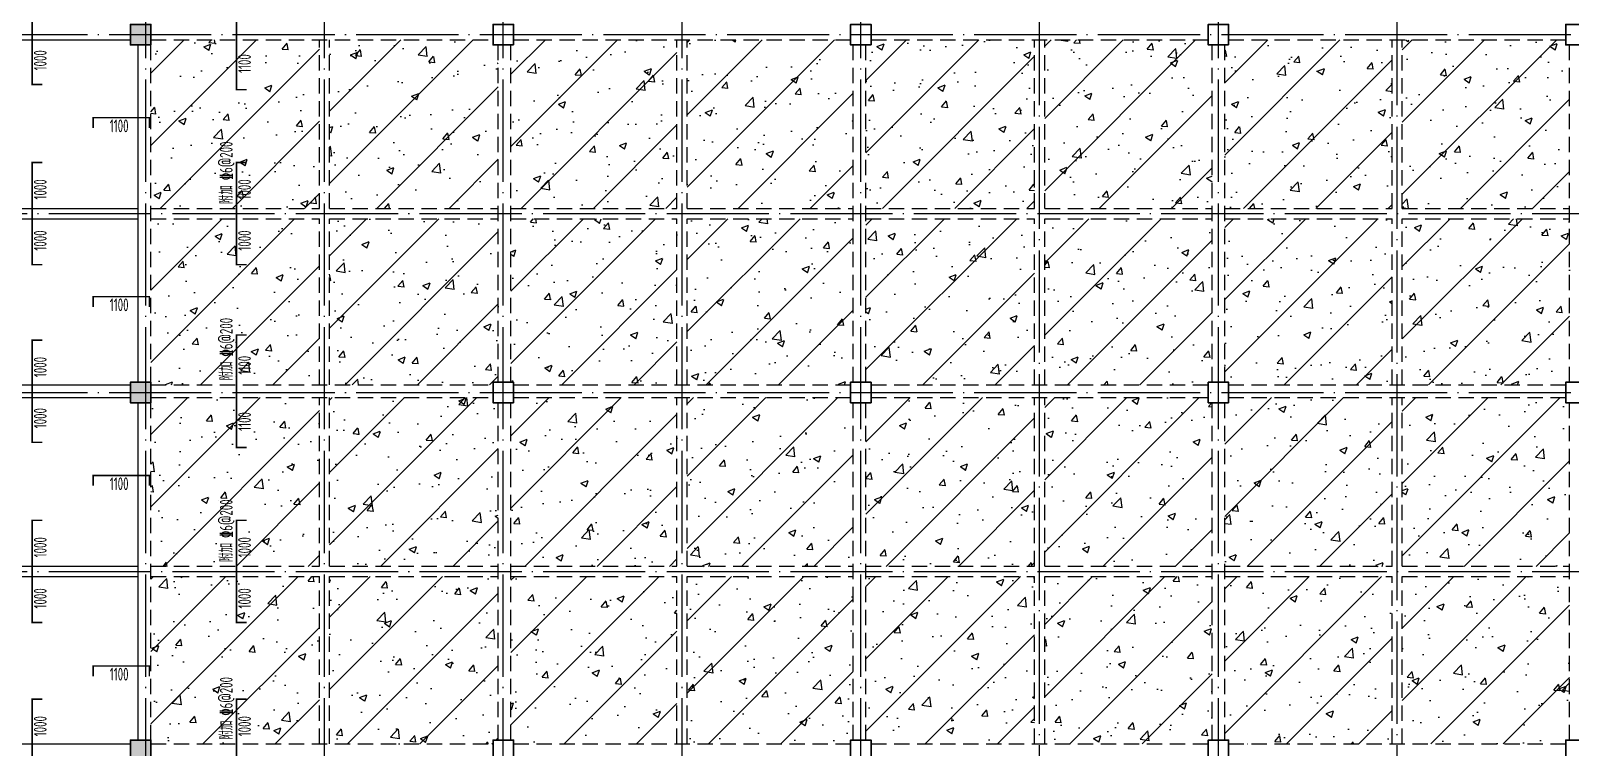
# Model space of a CAD drawing. Extents: x 8243024 to 8945023, y 669070 to 951310.
# Drawn here: x 8821637 to 8851776, y 767296 to 781308 of the extents above; entities that cross this region are included whole.
import ezdxf

# ---------------------------------------------------------------- set-up
doc = ezdxf.new("R2010")
doc.units = 0
doc.header["$LTSCALE"] = 1000
doc.linetypes.add('DASHED', pattern=[0.75, 0.5, -0.25])
doc.linetypes.add('DOTE', pattern=[2.42, 2, -0.2, 0.02, -0.2])
for name, color, linetype in [('BEAM', 4, 'DASHED'), ('BEAM_CON', 4, 'CONTINUOUS'), ('DOTE', 1, 'DOTE'), ('HATCH', 254, 'CONTINUOUS'), ('柱涂实', 54, 'CONTINUOUS'), ('楼板负筋文字', 7, 'CONTINUOUS')]:
    doc.layers.add(name, color=color, linetype=linetype)
for name, color, linetype, lineweight in [('柱', 2, 'CONTINUOUS', 35), ('楼板负筋标注', 84, 'CONTINUOUS', 25), ('楼板负筋钢筋', 1, 'CONTINUOUS', 35)]:
    doc.layers.add(name, color=color, linetype=linetype, lineweight=lineweight)
doc.styles.add('TSSD_REIN', font='Tssdeng.shx', dxfattribs={"width": 0.7, "bigfont": 'hztxt.shx'})
pattern_1 = [(50, (918184.2, 48981.3), (1434.52037, -125.50427), [150, -1650]), (355, (918184.2, 48981.3), (-277.50267, 1504.38427), [120, -1320]), (100.4514, (918303.8, 48970.9), (1157.01876, 1378.87908), [127.48038, -1402.28422]), (46.1842, (918184.2, 49381.3), (2134.4821, -331.03803), [225, -2475]), (96.6356, (918362, 49353.8), (1869.3254, 1948.23574), [191.2206, -2103.426]), (351.1842, (918184.2, 49381.3), (1869.3239, 1948.2372), [180, -1980]), (21, (918384.2, 49281.3), (1193.8141, -805.23778), [150, -1650]), (326, (918384.2, 49281.3), (486.63066, 1450.3001), [120, -1320]), (71.4514, (918483.7, 49214.2), (1680.44526, 645.061), [127.48038, -1402.28422]), (37.5, (918184.2, 48981.34), (24.31971, 665.787708), [0, -1304, 0, -1340, 0, -1325]), (7.5, (918184.2, 48981.34), (526.139075, 788.823424), [0, -764, 0, -1274, 0, -505]), (327.5, (917738.2, 48981.34), (1067.644872, -45.109743), [0, -500, 0, -1560, 0, -2070]), (317.5, (917538.2, 48981.3), (1166.37234, 200.20996), [0, -650, 0, -1036, 0, -1470]), (45, (918184.2, 48981.3), (-707.10678, 707.10678), [])]

# ---------------------------------------------------------------- blocks, each defined once
blk = doc.blocks.new('3a')
at = {"layer": '柱涂实'}
for points in [[(7747334, 646628), (7747334, 647028), (7746934, 647028), (7746934, 646628)], [(7747334, 639628), (7747334, 640028), (7746934, 640028), (7746934, 639628)], [(7747334, 632628), (7747334, 633028), (7746934, 633028), (7746934, 632628)]]:
    blk.add_hatch(color=256, dxfattribs=at).paths.add_polyline_path(points)
at = {"layer": 'BEAM', "ltscale": 0.6}
for p, q in [((7747334, 646728), (7754034, 646728)), ((7747334, 640028), (7747334, 646628)), ((7750634, 643428), (7750634, 646728)), ((7750834, 643428), (7750834, 646728)), ((7754134, 640028), (7754134, 646628)), ((7754384, 640028), (7754384, 646628)), ((7754434, 646728), (7761034, 646728)), ((7757634, 643428), (7757634, 646728)), ((7757834, 643428), (7757834, 646728)), ((7761084, 640028), (7761084, 646628)), ((7761334, 640028), (7761334, 646628)), ((7761434, 646728), (7768034, 646728)), ((7764634, 643428), (7764634, 646728)), ((7764834, 643428), (7764834, 646728)), ((7768109, 640028), (7768109, 646628)), ((7768359, 640028), (7768359, 646628)), ((7768434, 646728), (7775034, 646728)), ((7771634, 643428), (7771634, 646728)), ((7771834, 643428), (7771834, 646728)), ((7775109, 640028), (7775109, 646628)), ((7747334, 643428), (7750634, 643428)), ((7747334, 643228), (7750634, 643228)), ((7750634, 639978), (7750634, 643228)), ((7750834, 643428), (7754134, 643428)), ((7750834, 643228), (7754134, 643228)), ((7750834, 639978), (7750834, 643228)), ((7754384, 643428), (7757634, 643428)), ((7754384, 643228), (7757634, 643228)), ((7757634, 639978), (7757634, 643228)), ((7757834, 643428), (7761084, 643428)), ((7757834, 643228), (7761084, 643228)), ((7757834, 639978), (7757834, 643228)), ((7761334, 643428), (7764634, 643428)), ((7761334, 643228), (7764634, 643228)), ((7764634, 639978), (7764634, 643228)), ((7764834, 643428), (7768109, 643428)), ((7764834, 643228), (7768109, 643228)), ((7764834, 639978), (7764834, 643228)), ((7768359, 643428), (7771634, 643428)), ((7768359, 643228), (7771634, 643228)), ((7771634, 639978), (7771634, 643228)), ((7771834, 643428), (7775109, 643428)), ((7771834, 643228), (7775109, 643228)), ((7771834, 639978), (7771834, 643228)), ((7747334, 639978), (7754034, 639978)), ((7754434, 639978), (7761034, 639978)), ((7761434, 639978), (7768034, 639978)), ((7768434, 639978), (7775034, 639978)), ((7747334, 639728), (7754034, 639728)), ((7747334, 633028), (7747334, 639628)), ((7750634, 636428), (7750634, 639728)), ((7750834, 636428), (7750834, 639728)), ((7754134, 633028), (7754134, 639628)), ((7754384, 633028), (7754384, 639628)), ((7754434, 639728), (7761034, 639728)), ((7757634, 636428), (7757634, 639728)), ((7757834, 636428), (7757834, 639728)), ((7761084, 633028), (7761084, 639628)), ((7761334, 633028), (7761334, 639628)), ((7761434, 639728), (7768034, 639728)), ((7764634, 636428), (7764634, 639728)), ((7764834, 636428), (7764834, 639728)), ((7768109, 633028), (7768109, 639628)), ((7768359, 633028), (7768359, 639628)), ((7768434, 639728), (7775034, 639728)), ((7771634, 636428), (7771634, 639728)), ((7771834, 636428), (7771834, 639728)), ((7775109, 633028), (7775109, 639628)), ((7747334, 636428), (7750634, 636428)), ((7750834, 636428), (7754134, 636428)), ((7754384, 636428), (7757634, 636428)), ((7757834, 636428), (7761084, 636428)), ((7761334, 636428), (7764634, 636428)), ((7764834, 636428), (7768109, 636428)), ((7768359, 636428), (7771634, 636428)), ((7771834, 636428), (7775109, 636428)), ((7747334, 636228), (7750634, 636228)), ((7750634, 632953), (7750634, 636228)), ((7750834, 636228), (7754134, 636228)), ((7750834, 632953), (7750834, 636228)), ((7754384, 636228), (7757634, 636228)), ((7757634, 632953), (7757634, 636228)), ((7757834, 636228), (7761084, 636228)), ((7757834, 632953), (7757834, 636228)), ((7761334, 636228), (7764634, 636228)), ((7764634, 632953), (7764634, 636228)), ((7764834, 636228), (7768109, 636228)), ((7764834, 632953), (7764834, 636228)), ((7768359, 636228), (7771634, 636228)), ((7771634, 632953), (7771634, 636228)), ((7771834, 636228), (7775109, 636228)), ((7771834, 632953), (7771834, 636228)), ((7747334, 632953), (7754034, 632953)), ((7754434, 632953), (7761034, 632953)), ((7761434, 632953), (7768034, 632953)), ((7768434, 632953), (7775034, 632953))]:
    blk.add_line(p, q, dxfattribs=at)
at = {"layer": 'BEAM_CON'}
for p, q in [((7740434, 646728), (7746934, 646728)), ((7747084, 640028), (7747084, 646628)), ((7743834, 643428), (7747084, 643428)), ((7743834, 643228), (7747084, 643228)), ((7740434, 639978), (7746934, 639978)), ((7740434, 639728), (7746934, 639728)), ((7747084, 633028), (7747084, 639628)), ((7743834, 636428), (7747084, 636428)), ((7743834, 636228), (7747084, 636228)), ((7740434, 632953), (7746934, 632953))]:
    blk.add_line(p, q, dxfattribs=at)
at = {"layer": '柱'}
for points in [[(7747334, 646628), (7747334, 647028), (7746934, 647028), (7746934, 646628)], [(7754434, 646628), (7754434, 647028), (7754034, 647028), (7754034, 646628)], [(7761434, 646628), (7761434, 647028), (7761034, 647028), (7761034, 646628)], [(7768434, 646628), (7768434, 647028), (7768034, 647028), (7768034, 646628)], [(7775434, 646628), (7775434, 647028), (7775034, 647028), (7775034, 646628)], [(7747334, 639628), (7747334, 640028), (7746934, 640028), (7746934, 639628)], [(7754434, 639628), (7754434, 640028), (7754034, 640028), (7754034, 639628)], [(7761434, 639628), (7761434, 640028), (7761034, 640028), (7761034, 639628)], [(7768434, 639628), (7768434, 640028), (7768034, 640028), (7768034, 639628)], [(7775434, 639628), (7775434, 640028), (7775034, 640028), (7775034, 639628)], [(7747334, 632628), (7747334, 633028), (7746934, 633028), (7746934, 632628)], [(7754434, 632628), (7754434, 633028), (7754034, 633028), (7754034, 632628)], [(7761434, 632628), (7761434, 633028), (7761034, 633028), (7761034, 632628)], [(7768434, 632628), (7768434, 633028), (7768034, 633028), (7768034, 632628)], [(7775434, 632628), (7775434, 633028), (7775034, 633028), (7775034, 632628)]]:
    blk.add_lwpolyline(points, close=True, dxfattribs=at)
at = {"layer": '柱涂实', "linetype": 'Continuous'}
for points in [[(7747334, 646628), (7747334, 647028), (7746934, 647028), (7746934, 646628)], [(7747334, 639628), (7747334, 640028), (7746934, 640028), (7746934, 639628)], [(7747334, 632628), (7747334, 633028), (7746934, 633028), (7746934, 632628)]]:
    blk.add_lwpolyline(points, close=True, dxfattribs=at)

msp = doc.modelspace()

# ---------------------------------------------------------------- hatches: boundary and pattern name
at = {"layer": 'HATCH'}
h = msp.add_hatch(dxfattribs=at)
h.set_pattern_fill('ARMORED', color=256, scale=200, style=0)
h.set_pattern_definition(pattern_1)
h.paths.add_polyline_path([(8827288.8, 781133.3), (8823988.8, 781133.3), (8823988.8, 781033.3), (8823988.8, 777833.3), (8827288.8, 777833.3)])
h.paths.add_polyline_path([(8825978.7, 780457.8), (8825978.7, 780996.3), (8825675.8, 780996.3), (8825675.8, 780457.8)], flags=24)
h.paths.add_polyline_path([(8825978.7, 777982.8), (8825978.7, 778521.3), (8825675.8, 778521.3), (8825675.8, 777982.8)], flags=24)
h.paths.add_polyline_path([(8825646.3, 777873.9), (8825646.3, 779147.5), (8825280.2, 779147.5), (8825280.2, 777873.9)], flags=24)
h = msp.add_hatch(dxfattribs=at)
h.set_pattern_fill('ARMORED', color=256, scale=200, style=0)
h.set_pattern_definition(pattern_1)
h.paths.add_polyline_path([(8830788.8, 781033.3), (8830688.8, 781033.3), (8830688.8, 781133.3), (8827488.8, 781133.3), (8827488.8, 777833.3), (8830788.8, 777833.3)])
h = msp.add_hatch(dxfattribs=at)
h.set_pattern_fill('ARMORED', color=256, scale=200, style=0)
h.set_pattern_definition(pattern_1)
h.paths.add_polyline_path([(8834288.8, 781133.3), (8831088.8, 781133.3), (8831088.8, 781033.3), (8831038.8, 781033.3), (8831038.8, 777833.3), (8834288.8, 777833.3)])
h = msp.add_hatch(dxfattribs=at)
h.set_pattern_fill('ARMORED', color=256, scale=200, style=0)
h.set_pattern_definition(pattern_1)
h.paths.add_polyline_path([(8837738.8, 781033.3), (8837688.8, 781033.3), (8837688.8, 781133.3), (8834488.8, 781133.3), (8834488.8, 777833.3), (8837738.8, 777833.3)])
h = msp.add_hatch(dxfattribs=at)
h.set_pattern_fill('ARMORED', color=256, scale=200, style=0)
h.set_pattern_definition(pattern_1)
h.paths.add_polyline_path([(8841288.8, 781133.3), (8838088.8, 781133.3), (8838088.8, 781033.3), (8837988.8, 781033.3), (8837988.8, 777833.3), (8841288.8, 777833.3)])
h = msp.add_hatch(dxfattribs=at)
h.set_pattern_fill('ARMORED', color=256, scale=200, style=0)
h.set_pattern_definition(pattern_1)
h.paths.add_polyline_path([(8844763.8, 781033.3), (8844688.8, 781033.3), (8844688.8, 781133.3), (8841488.8, 781133.3), (8841488.8, 777833.3), (8844763.8, 777833.3)])
h = msp.add_hatch(dxfattribs=at)
h.set_pattern_fill('ARMORED', color=256, scale=200, style=0)
h.set_pattern_definition(pattern_1)
h.paths.add_polyline_path([(8848288.8, 781133.3), (8845088.8, 781133.3), (8845088.8, 781033.3), (8845013.8, 781033.3), (8845013.8, 777833.3), (8848288.8, 777833.3)])
h = msp.add_hatch(dxfattribs=at)
h.set_pattern_fill('ARMORED', color=256, scale=200, style=0)
h.set_pattern_definition(pattern_1)
h.paths.add_polyline_path([(8851763.8, 781033.3), (8851688.8, 781033.3), (8851688.8, 781133.3), (8848488.8, 781133.3), (8848488.8, 777833.3), (8851763.8, 777833.3)])
h = msp.add_hatch(dxfattribs=at)
h.set_pattern_fill('ARMORED', color=256, scale=200, style=0)
h.set_pattern_definition(pattern_1)
h.paths.add_polyline_path([(8827288.8, 777633.3), (8823988.8, 777633.3), (8823988.8, 774433.3), (8823988.8, 774383.3), (8827288.8, 774383.3)])
h.paths.add_polyline_path([(8825978.7, 776982.8), (8825978.7, 777521.3), (8825675.8, 777521.3), (8825675.8, 776982.8)], flags=24)
h.paths.add_polyline_path([(8825978.7, 774557.8), (8825978.7, 775096.3), (8825675.8, 775096.3), (8825675.8, 774557.8)], flags=24)
h.paths.add_polyline_path([(8825646.3, 774423.9), (8825646.3, 775697.5), (8825280.2, 775697.5), (8825280.2, 774423.9)], flags=24)
h = msp.add_hatch(dxfattribs=at)
h.set_pattern_fill('ARMORED', color=256, scale=200, style=0)
h.set_pattern_definition(pattern_1)
h.paths.add_polyline_path([(8830788.8, 777633.3), (8827488.8, 777633.3), (8827488.8, 774383.3), (8830688.8, 774383.3), (8830688.8, 774433.3), (8830788.8, 774433.3)])
h = msp.add_hatch(dxfattribs=at)
h.set_pattern_fill('ARMORED', color=256, scale=200, style=0)
h.set_pattern_definition(pattern_1)
h.paths.add_polyline_path([(8834288.8, 777633.3), (8831038.8, 777633.3), (8831038.8, 774433.3), (8831088.8, 774433.3), (8831088.8, 774383.3), (8834288.8, 774383.3)])
h = msp.add_hatch(dxfattribs=at)
h.set_pattern_fill('ARMORED', color=256, scale=200, style=0)
h.set_pattern_definition(pattern_1)
h.paths.add_polyline_path([(8837738.8, 777633.3), (8834488.8, 777633.3), (8834488.8, 774383.3), (8837688.8, 774383.3), (8837688.8, 774433.3), (8837738.8, 774433.3)])
h = msp.add_hatch(dxfattribs=at)
h.set_pattern_fill('ARMORED', color=256, scale=200, style=0)
h.set_pattern_definition(pattern_1)
h.paths.add_polyline_path([(8841288.8, 777633.3), (8837988.8, 777633.3), (8837988.8, 774433.3), (8838088.8, 774433.3), (8838088.8, 774383.3), (8841288.8, 774383.3)])
h = msp.add_hatch(dxfattribs=at)
h.set_pattern_fill('ARMORED', color=256, scale=200, style=0)
h.set_pattern_definition(pattern_1)
h.paths.add_polyline_path([(8844763.8, 777633.3), (8841488.8, 777633.3), (8841488.8, 774383.3), (8844688.8, 774383.3), (8844688.8, 774433.3), (8844763.8, 774433.3)])
h = msp.add_hatch(dxfattribs=at)
h.set_pattern_fill('ARMORED', color=256, scale=200, style=0)
h.set_pattern_definition(pattern_1)
h.paths.add_polyline_path([(8848288.8, 777633.3), (8845013.8, 777633.3), (8845013.8, 774433.3), (8845088.8, 774433.3), (8845088.8, 774383.3), (8848288.8, 774383.3)])
h = msp.add_hatch(dxfattribs=at)
h.set_pattern_fill('ARMORED', color=256, scale=200, style=0)
h.set_pattern_definition(pattern_1)
h.paths.add_polyline_path([(8851763.8, 777633.3), (8848488.8, 777633.3), (8848488.8, 774383.3), (8851688.8, 774383.3), (8851688.8, 774433.3), (8851763.8, 774433.3)])
h = msp.add_hatch(dxfattribs=at)
h.set_pattern_fill('ARMORED', color=256, scale=200, style=0)
h.set_pattern_definition(pattern_1)
h.paths.add_polyline_path([(8827288.8, 774133.3), (8823988.8, 774133.3), (8823988.8, 774033.3), (8823988.8, 770833.3), (8827288.8, 770833.3)])
h = msp.add_hatch(dxfattribs=at)
h.set_pattern_fill('ARMORED', color=256, scale=200, style=0)
h.set_pattern_definition(pattern_1)
h.paths.add_polyline_path([(8830788.8, 774033.3), (8830688.8, 774033.3), (8830688.8, 774133.3), (8827488.8, 774133.3), (8827488.8, 770833.3), (8830788.8, 770833.3)])
h = msp.add_hatch(dxfattribs=at)
h.set_pattern_fill('ARMORED', color=256, scale=200, style=0)
h.set_pattern_definition(pattern_1)
h.paths.add_polyline_path([(8834288.8, 774133.3), (8831088.8, 774133.3), (8831088.8, 774033.3), (8831038.8, 774033.3), (8831038.8, 770833.3), (8834288.8, 770833.3)])
h = msp.add_hatch(dxfattribs=at)
h.set_pattern_fill('ARMORED', color=256, scale=200, style=0)
h.set_pattern_definition(pattern_1)
h.paths.add_polyline_path([(8837738.8, 774033.3), (8837688.8, 774033.3), (8837688.8, 774133.3), (8834488.8, 774133.3), (8834488.8, 770833.3), (8837738.8, 770833.3)])
h = msp.add_hatch(dxfattribs=at)
h.set_pattern_fill('ARMORED', color=256, scale=200, style=0)
h.set_pattern_definition(pattern_1)
h.paths.add_polyline_path([(8841288.8, 774133.3), (8838088.8, 774133.3), (8838088.8, 774033.3), (8837988.8, 774033.3), (8837988.8, 770833.3), (8841288.8, 770833.3)])
h = msp.add_hatch(dxfattribs=at)
h.set_pattern_fill('ARMORED', color=256, scale=200, style=0)
h.set_pattern_definition(pattern_1)
h.paths.add_polyline_path([(8844763.8, 774033.3), (8844688.8, 774033.3), (8844688.8, 774133.3), (8841488.8, 774133.3), (8841488.8, 770833.3), (8844763.8, 770833.3)])
h = msp.add_hatch(dxfattribs=at)
h.set_pattern_fill('ARMORED', color=256, scale=200, style=0)
h.set_pattern_definition(pattern_1)
h.paths.add_polyline_path([(8848288.8, 774133.3), (8845088.8, 774133.3), (8845088.8, 774033.3), (8845013.8, 774033.3), (8845013.8, 770833.3), (8848288.8, 770833.3)])
h = msp.add_hatch(dxfattribs=at)
h.set_pattern_fill('ARMORED', color=256, scale=200, style=0)
h.set_pattern_definition(pattern_1)
h.paths.add_polyline_path([(8851763.8, 774033.3), (8851688.8, 774033.3), (8851688.8, 774133.3), (8848488.8, 774133.3), (8848488.8, 770833.3), (8851763.8, 770833.3)])
h = msp.add_hatch(dxfattribs=at)
h.set_pattern_fill('ARMORED', color=256, scale=200, style=0)
h.set_pattern_definition(pattern_1)
h.paths.add_polyline_path([(8827288.8, 770633.3), (8823988.8, 770633.3), (8823988.8, 767433.3), (8823988.8, 767358.3), (8827288.8, 767358.3)])
h.paths.add_polyline_path([(8825978.7, 769982.8), (8825978.7, 770521.3), (8825675.8, 770521.3), (8825675.8, 769982.8)], flags=24)
h.paths.add_polyline_path([(8825978.7, 767482.8), (8825978.7, 768021.3), (8825675.8, 768021.3), (8825675.8, 767482.8)], flags=24)
h.paths.add_polyline_path([(8825646.3, 767398.9), (8825646.3, 768672.5), (8825280.2, 768672.5), (8825280.2, 767398.9)], flags=24)
h = msp.add_hatch(dxfattribs=at)
h.set_pattern_fill('ARMORED', color=256, scale=200, style=0)
h.set_pattern_definition(pattern_1)
h.paths.add_polyline_path([(8830788.8, 770633.3), (8827488.8, 770633.3), (8827488.8, 767358.3), (8830688.8, 767358.3), (8830688.8, 767433.3), (8830788.8, 767433.3)])
h = msp.add_hatch(dxfattribs=at)
h.set_pattern_fill('ARMORED', color=256, scale=200, style=0)
h.set_pattern_definition(pattern_1)
h.paths.add_polyline_path([(8834288.8, 770633.3), (8831038.8, 770633.3), (8831038.8, 767433.3), (8831088.8, 767433.3), (8831088.8, 767358.3), (8834288.8, 767358.3)])
h = msp.add_hatch(dxfattribs=at)
h.set_pattern_fill('ARMORED', color=256, scale=200, style=0)
h.set_pattern_definition(pattern_1)
h.paths.add_polyline_path([(8837738.8, 770633.3), (8834488.8, 770633.3), (8834488.8, 767358.3), (8837688.8, 767358.3), (8837688.8, 767433.3), (8837738.8, 767433.3)])
h = msp.add_hatch(dxfattribs=at)
h.set_pattern_fill('ARMORED', color=256, scale=200, style=0)
h.set_pattern_definition(pattern_1)
h.paths.add_polyline_path([(8841288.8, 770633.3), (8837988.8, 770633.3), (8837988.8, 767433.3), (8838088.8, 767433.3), (8838088.8, 767358.3), (8841288.8, 767358.3)])
h = msp.add_hatch(dxfattribs=at)
h.set_pattern_fill('ARMORED', color=256, scale=200, style=0)
h.set_pattern_definition(pattern_1)
h.paths.add_polyline_path([(8844763.8, 770633.3), (8841488.8, 770633.3), (8841488.8, 767358.3), (8844688.8, 767358.3), (8844688.8, 767433.3), (8844763.8, 767433.3)])
h = msp.add_hatch(dxfattribs=at)
h.set_pattern_fill('ARMORED', color=256, scale=200, style=0)
h.set_pattern_definition(pattern_1)
h.paths.add_polyline_path([(8848288.8, 770633.3), (8845013.8, 770633.3), (8845013.8, 767433.3), (8845088.8, 767433.3), (8845088.8, 767358.3), (8848288.8, 767358.3)])
h = msp.add_hatch(dxfattribs=at)
h.set_pattern_fill('ARMORED', color=256, scale=200, style=0)
h.set_pattern_definition(pattern_1)
h.paths.add_polyline_path([(8851763.8, 770633.3), (8848488.8, 770633.3), (8848488.8, 767358.3), (8851688.8, 767358.3), (8851688.8, 767433.3), (8851763.8, 767433.3)])

# ---------------------------------------------------------------- linework, layer by layer
at = {"layer": 'DOTE'}
for p, q in [((8823888.8, 751733.3), (8823888.8, 796733.3)), ((8830888.8, 751733.3), (8830888.8, 796733.3)), ((8837888.8, 751733.3), (8837888.8, 796733.3)), ((8841388.8, 753233.3), (8841388.8, 796733.3)), ((8844888.8, 751733.3), (8844888.8, 796733.3)), ((8848388.8, 753233.3), (8848388.8, 796733.3)), ((8834388.8, 751733.3), (8834388.8, 792133.3)), ((8827388.8, 751733.3), (8827388.8, 788233.3)), ((8801388.8, 781233.3), (8930688.8, 781233.3)), ((8809888.8, 777733.3), (8930688.8, 777733.3)), ((8801388.8, 774233.3), (8930688.8, 774233.3)), ((8809888.8, 770733.3), (8930688.8, 770733.3))]:
    msp.add_line(p, q, dxfattribs=at)
at = {"layer": '楼板负筋钢筋', "const_width": 30}
for points in [[(8821863.8, 780258.3), (8821663.8, 780258.3), (8821663.8, 782258.3), (8821863.8, 782258.3)], [(8825863.3, 780158.3), (8825663.3, 780158.3), (8825663.3, 782358.3), (8825863.3, 782358.3)], [(8822858.8, 779408.3), (8822858.8, 779608.3), (8823958.8, 779608.3), (8823958.8, 779408.3)], [(8821863.8, 776733.3), (8821663.8, 776733.3), (8821663.8, 778733.3), (8821863.8, 778733.3)], [(8825863.3, 776733.3), (8825663.3, 776733.3), (8825663.3, 778733.3), (8825863.3, 778733.3)], [(8822858.8, 775908.3), (8822858.8, 776108.3), (8823958.8, 776108.3), (8823958.8, 775908.3)], [(8821863.8, 773258.3), (8821663.8, 773258.3), (8821663.8, 775258.3), (8821863.8, 775258.3)], [(8825863.3, 773158.3), (8825663.3, 773158.3), (8825663.3, 775358.3), (8825863.3, 775358.3)], [(8822858.8, 772408.3), (8822858.8, 772608.3), (8823958.8, 772608.3), (8823958.8, 772408.3)], [(8821863.8, 769733.3), (8821663.8, 769733.3), (8821663.8, 771733.3), (8821863.8, 771733.3)], [(8825863.3, 769733.3), (8825663.3, 769733.3), (8825663.3, 771733.3), (8825863.3, 771733.3)], [(8822858.8, 768683.3), (8822858.8, 768883.3), (8823958.8, 768883.3), (8823958.8, 768683.3)], [(8821863.8, 766233.3), (8821663.8, 766233.3), (8821663.8, 768233.3), (8821863.8, 768233.3)], [(8825863.3, 766233.3), (8825663.3, 766233.3), (8825663.3, 768233.3), (8825863.3, 768233.3)]]:
    msp.add_lwpolyline(points, dxfattribs=at)

# ---------------------------------------------------------------- block references
at = {"layer": '柱涂实'}
msp.add_blockref('3a', (1076654.9, 134405.8), dxfattribs=at)

# ---------------------------------------------------------------- texts
at = {"layer": '楼板负筋文字', "style": 'TSSD_REIN', "width": 0.65}
for p in [(8825589.2, 777917), (8825589.2, 774467), (8825589.2, 770917), (8825589.2, 767442)]:
    msp.add_text('附加 %%1326@200', height=250, rotation=450, dxfattribs=at).set_placement(p)
at = {"layer": '楼板负筋标注', "style": 'TSSD_REIN', "width": 0.65}
for s, p in [('1000', (8821947.9, 780533.3)), ('1100', (8825947.4, 780483.3)), ('1000', (8821947.9, 778008.3)), ('1000', (8825947.4, 778008.3)), ('1000', (8821947.9, 777008.3)), ('1000', (8825947.4, 777008.3)), ('1000', (8821947.9, 774533.3)), ('1100', (8825947.4, 774583.3)), ('1000', (8821947.9, 773533.3)), ('1100', (8825947.4, 773483.3)), ('1000', (8821947.9, 771008.3)), ('1000', (8825947.4, 771008.3)), ('1000', (8821947.9, 770008.3)), ('1000', (8825947.4, 770008.3)), ('1000', (8821947.9, 767508.3)), ('1000', (8825947.4, 767508.3))]:
    msp.add_text(s, height=250, rotation=90, dxfattribs=at).set_placement(p)
for p in [(8823183.8, 779324.2), (8823183.8, 775824.2), (8823183.8, 772324.2), (8823183.8, 768599.2)]:
    msp.add_text('1100', height=250, dxfattribs=at).set_placement(p)

doc.saveas('drawing.dxf')
